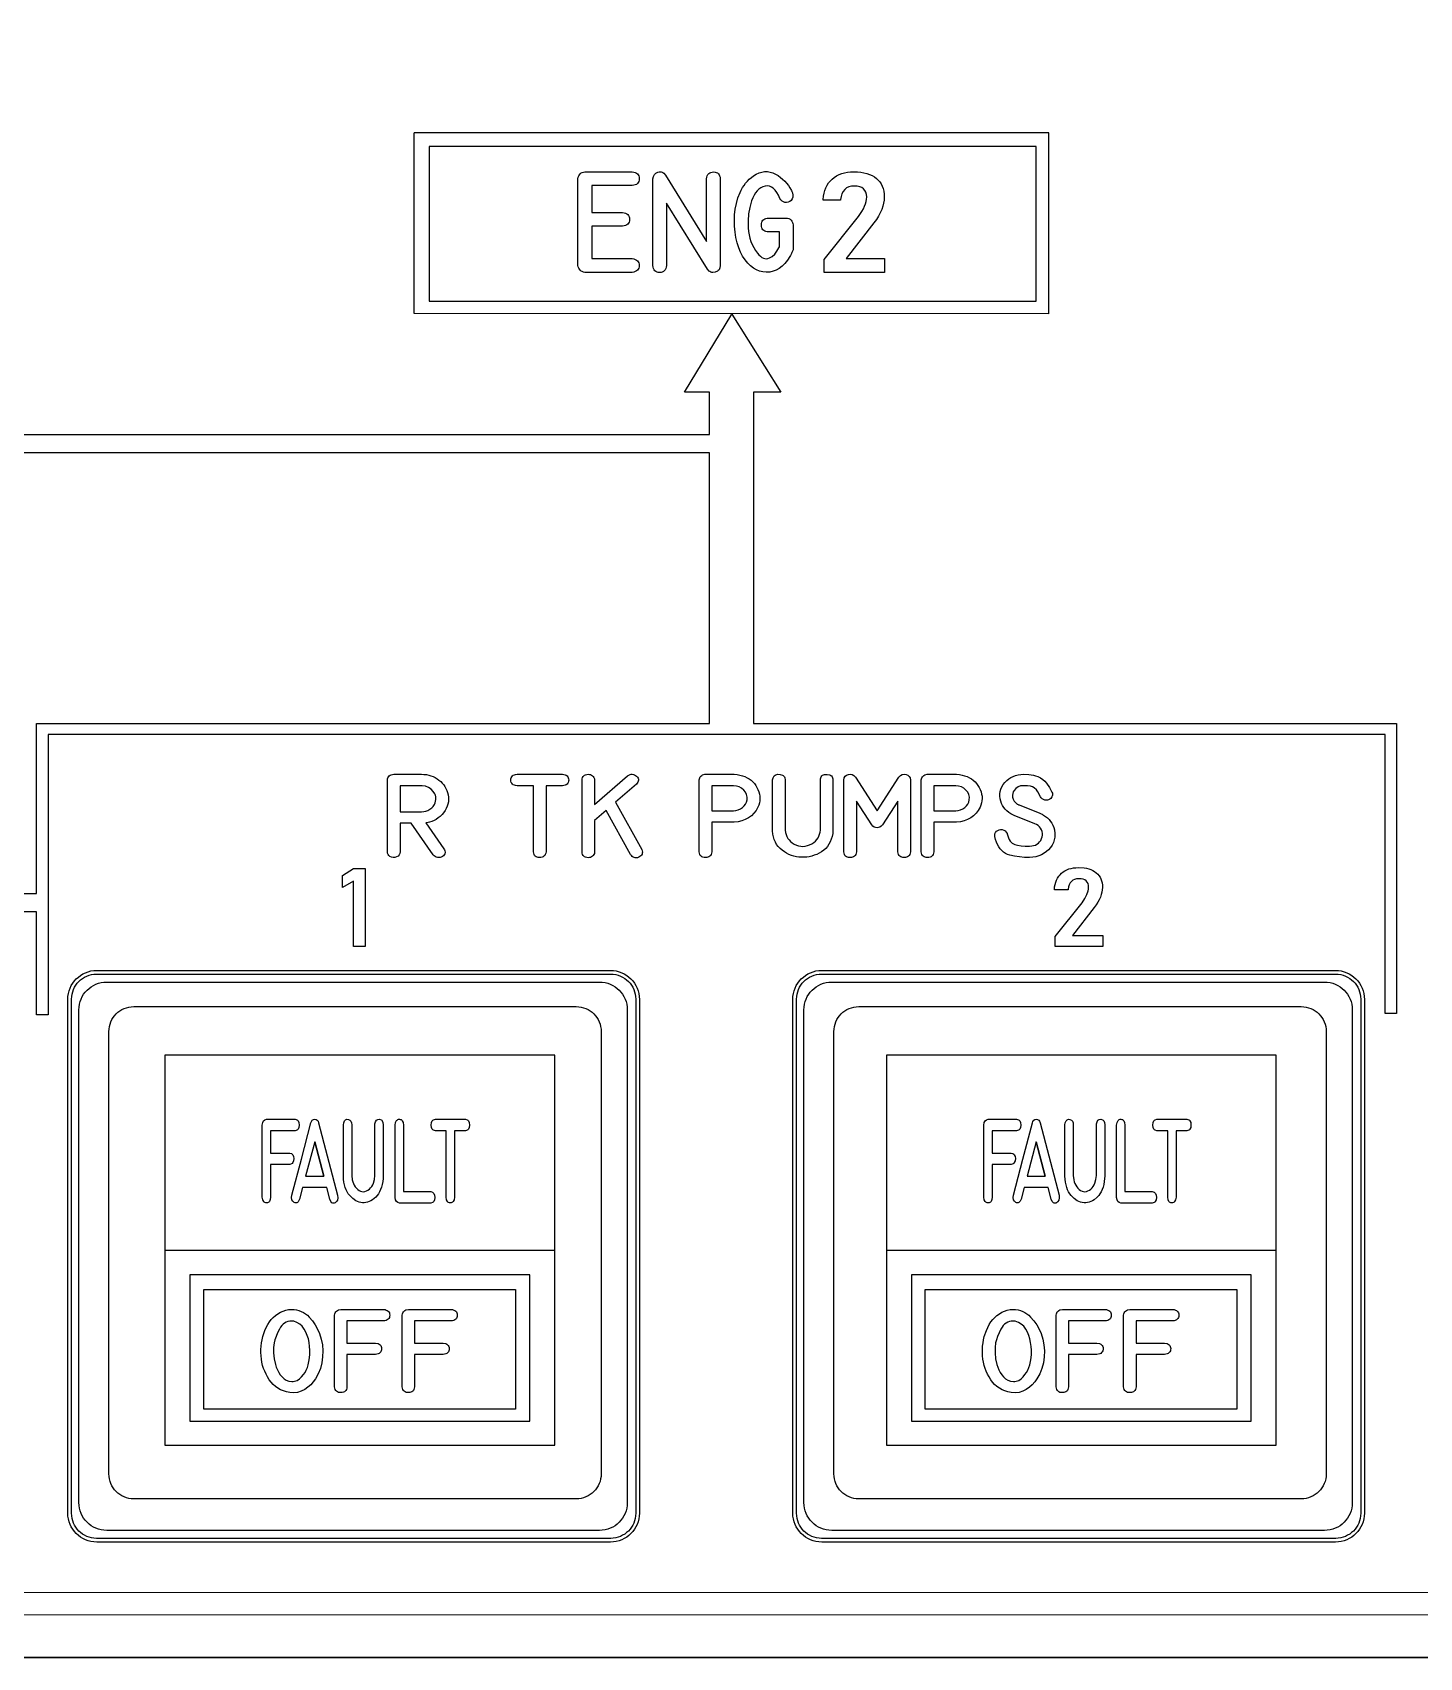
# Model space of a CAD drawing. Extents: x 361 to 684, y 82 to 686.
# Drawn here: x 589.7 to 646.6, y 438.9 to 505.6 of the extents above; entities that cross this region are included whole.
import ezdxf

# ---------------------------------------------------------------- set-up
doc = ezdxf.new("R2010")
doc.units = 0
for name, color, linetype in [('_BACKPANEL', 5, 'CONTINUOUS'), ('_ENGRAVING', 105, 'CONTINUOUS'), ('_LABELS', 30, 'CONTINUOUS'), ('_TOPLAYER', 1, 'CONTINUOUS')]:
    doc.layers.add(name, color=color, linetype=linetype)

msp = doc.modelspace()

# ---------------------------------------------------------------- linework, layer by layer
at = {"layer": '_BACKPANEL'}
for points in [[(683.84, 572.225), (683.84, 567.463), (683.84, 557.938), (683.84, 548.413), (683.84, 448.4), (683.84, 438.875), (361.5, 438.875), (361.5, 448.4), (361.5, 548.413), (361.5, 557.938), (361.5, 567.463), (361.5, 572.225)], [(592.293, 466.914), (613.388, 466.914), (613.494, 466.909), (613.596, 466.893), (613.694, 466.868), (613.789, 466.833), (613.879, 466.79), (613.963, 466.739), (614.042, 466.68), (614.115, 466.614), (614.181, 466.541), (614.241, 466.462), (614.292, 466.377), (614.335, 466.287), (614.369, 466.193), (614.395, 466.094), (614.41, 465.992), (614.415, 465.886), (614.415, 444.791), (614.41, 444.686), (614.395, 444.584), (614.369, 444.485), (614.335, 444.391), (614.292, 444.301), (614.241, 444.216), (614.181, 444.137), (614.115, 444.064), (614.042, 443.998), (613.963, 443.939), (613.879, 443.888), (613.789, 443.844), (613.694, 443.81), (613.596, 443.785), (613.494, 443.769), (613.388, 443.764), (592.293, 443.764), (592.187, 443.769), (592.085, 443.785), (591.987, 443.81), (591.892, 443.844), (591.802, 443.888), (591.718, 443.939), (591.639, 443.998), (591.566, 444.064), (591.499, 444.137), (591.44, 444.216), (591.389, 444.301), (591.346, 444.391), (591.312, 444.485), (591.286, 444.584), (591.271, 444.686), (591.265, 444.791), (591.265, 465.886), (591.271, 465.992), (591.286, 466.094), (591.312, 466.193), (591.346, 466.287), (591.389, 466.377), (591.44, 466.462), (591.499, 466.541), (591.566, 466.614), (591.639, 466.68), (591.718, 466.739), (591.802, 466.79), (591.892, 466.833), (591.987, 466.868), (592.085, 466.893), (592.187, 466.909)], [(622.043, 466.914), (643.138, 466.914), (643.244, 466.909), (643.346, 466.893), (643.444, 466.868), (643.539, 466.833), (643.629, 466.79), (643.713, 466.739), (643.792, 466.68), (643.865, 466.614), (643.931, 466.541), (643.991, 466.462), (644.042, 466.377), (644.085, 466.287), (644.119, 466.193), (644.145, 466.094), (644.16, 465.992), (644.165, 465.886), (644.165, 444.791), (644.16, 444.686), (644.145, 444.584), (644.119, 444.485), (644.085, 444.391), (644.042, 444.301), (643.991, 444.216), (643.931, 444.137), (643.865, 444.064), (643.792, 443.998), (643.713, 443.939), (643.629, 443.888), (643.539, 443.844), (643.444, 443.81), (643.346, 443.785), (643.244, 443.769), (643.138, 443.764), (622.043, 443.764), (621.937, 443.769), (621.835, 443.785), (621.737, 443.81), (621.642, 443.844), (621.552, 443.888), (621.468, 443.939), (621.389, 443.998), (621.316, 444.064), (621.249, 444.137), (621.19, 444.216), (621.139, 444.301), (621.096, 444.391), (621.062, 444.485), (621.036, 444.584), (621.021, 444.686), (621.015, 444.791), (621.015, 465.886), (621.021, 465.992), (621.036, 466.094), (621.062, 466.193), (621.096, 466.287), (621.139, 466.377), (621.19, 466.462), (621.249, 466.541), (621.316, 466.614), (621.389, 466.68), (621.468, 466.739), (621.552, 466.79), (621.642, 466.833), (621.737, 466.868), (621.835, 466.893), (621.937, 466.909)]]:
    msp.add_lwpolyline(points, close=True, dxfattribs=at)
at = {"layer": '_ENGRAVING'}
for points in [[(631.369, 494.013), (631.369, 501.436), (605.321, 501.433)], [(631.369, 494.013), (605.321, 494.02), (605.321, 501.433)], [(533.594, 489.055), (617.442, 489.055), (617.442, 490.798), (616.417, 490.798), (618.363, 493.997), (620.367, 490.798), (619.249, 490.798), (619.249, 477.196), (626.618, 477.196), (645.635, 477.196), (645.635, 475.692), (645.635, 465.301), (645.163, 465.301), (645.163, 475.704), (645.163, 476.747), (626.594, 476.747), (606.277, 476.747), (590.315, 476.747), (590.304, 476.747), (590.304, 475.734), (590.304, 465.24), (589.832, 465.24), (589.832, 469.473), (580.098, 469.473)], [(580.058, 470.223), (589.832, 470.223), (589.832, 475.714), (589.832, 477.195), (589.832, 477.196), (615.967, 477.196), (617.442, 477.196), (617.442, 488.305), (533.594, 488.305)], [(367.113, 440.631), (677.57, 440.646), (677.661, 440.655), (677.745, 440.682), (677.821, 440.723), (677.887, 440.779), (677.942, 440.845), (677.983, 440.922), (678.009, 441.006), (678.018, 441.097), (678.009, 441.188), (677.983, 441.272), (677.941, 441.348), (677.887, 441.415), (677.82, 441.469), (677.744, 441.511), (677.661, 441.537), (677.57, 441.546), (367.111, 441.532)]]:
    msp.add_lwpolyline(points, dxfattribs=at)
for points in [[(605.936, 494.52), (630.846, 494.52), (630.846, 500.871), (605.936, 500.871)], [(614.274, 499.271), (612.611, 499.271), (612.611, 498.17), (613.878, 498.17), (613.945, 498.156), (614.003, 498.136), (614.052, 498.11), (614.092, 498.077), (614.123, 498.038), (614.145, 497.993), (614.158, 497.941), (614.162, 497.883), (614.158, 497.825), (614.144, 497.773), (614.122, 497.728), (614.091, 497.689), (614.051, 497.657), (614.002, 497.631), (613.945, 497.611), (613.878, 497.598), (612.611, 497.598), (612.611, 496.275), (614.274, 496.275), (614.34, 496.261), (614.397, 496.241), (614.446, 496.215), (614.486, 496.183), (614.517, 496.144), (614.539, 496.099), (614.552, 496.048), (614.557, 495.991), (614.552, 495.934), (614.539, 495.883), (614.517, 495.838), (614.486, 495.8), (614.446, 495.767), (614.397, 495.742), (614.34, 495.722), (614.274, 495.709), (612.332, 495.709), (612.272, 495.72), (612.22, 495.739), (612.174, 495.764), (612.135, 495.797), (612.103, 495.836), (612.077, 495.882), (612.059, 495.935), (612.047, 495.995), (612.047, 499.551), (612.06, 499.614), (612.079, 499.669), (612.105, 499.716), (612.137, 499.755), (612.176, 499.786), (612.221, 499.81), (612.273, 499.825), (612.332, 499.833), (614.274, 499.833), (614.34, 499.824), (614.397, 499.807), (614.446, 499.783), (614.486, 499.751), (614.516, 499.712), (614.538, 499.666), (614.551, 499.612), (614.556, 499.55), (614.551, 499.489), (614.538, 499.435), (614.515, 499.389), (614.485, 499.35), (614.445, 499.319), (614.397, 499.296), (614.34, 499.28)], [(617.885, 495.987), (617.872, 495.891), (617.856, 495.85), (617.834, 495.814), (617.805, 495.783), (617.77, 495.756), (617.681, 495.718), (617.585, 495.704), (617.541, 495.708), (617.501, 495.719), (617.462, 495.738), (617.427, 495.764), (617.365, 495.838), (615.68, 498.55), (615.68, 495.987), (615.666, 495.921), (615.646, 495.864), (615.619, 495.815), (615.587, 495.775), (615.549, 495.745), (615.504, 495.723), (615.453, 495.709), (615.396, 495.705), (615.339, 495.709), (615.289, 495.723), (615.244, 495.745), (615.206, 495.775), (615.174, 495.815), (615.148, 495.864), (615.128, 495.921), (615.114, 495.987), (615.114, 499.543), (615.139, 499.639), (615.183, 499.717), (615.246, 499.777), (615.328, 499.819), (615.373, 499.832), (615.416, 499.836), (615.457, 499.833), (615.496, 499.821), (615.534, 499.801), (615.569, 499.774), (615.634, 499.694), (617.319, 496.978), (617.319, 499.543), (617.332, 499.611), (617.352, 499.669), (617.378, 499.718), (617.411, 499.758), (617.451, 499.79), (617.498, 499.811), (617.551, 499.824), (617.611, 499.828), (617.671, 499.823), (617.723, 499.809), (617.769, 499.787), (617.806, 499.755), (617.837, 499.715), (617.86, 499.667), (617.876, 499.609), (617.885, 499.543)], [(619.833, 497.37), (619.815, 497.372), (619.758, 497.383), (619.708, 497.401), (619.666, 497.426), (619.631, 497.457), (619.605, 497.496), (619.586, 497.541), (619.574, 497.593), (619.57, 497.652), (619.574, 497.711), (619.586, 497.763), (619.605, 497.809), (619.631, 497.847), (619.666, 497.879), (619.708, 497.903), (619.758, 497.921), (619.815, 497.932), (619.833, 497.936), (619.851, 497.936), (620.591, 497.936), (620.648, 497.931), (620.7, 497.915), (620.747, 497.889), (620.791, 497.853), (620.827, 497.809), (620.853, 497.761), (620.869, 497.709), (620.874, 497.652), (620.874, 496.631), (620.85, 496.579), (620.836, 496.547), (620.822, 496.517), (620.806, 496.486), (620.79, 496.456), (620.776, 496.426), (620.76, 496.396), (620.742, 496.365), (620.642, 496.21), (620.535, 496.076), (620.423, 495.963), (620.306, 495.871), (620.182, 495.8), (620.052, 495.751), (619.916, 495.723), (619.775, 495.716), (619.633, 495.73), (619.498, 495.763), (619.367, 495.815), (619.243, 495.887), (619.125, 495.979), (619.012, 496.09), (618.905, 496.221), (618.804, 496.372), (618.717, 496.533), (618.641, 496.714), (618.578, 496.914), (618.527, 497.134), (618.49, 497.364), (618.468, 497.597), (618.463, 497.832), (618.473, 498.07), (618.5, 498.306), (618.546, 498.537), (618.611, 498.761), (618.695, 498.98), (618.744, 499.086), (618.799, 499.185), (618.86, 499.279), (618.926, 499.368), (618.998, 499.451), (619.076, 499.528), (619.16, 499.6), (619.249, 499.666), (619.364, 499.736), (619.478, 499.788), (619.592, 499.824), (619.705, 499.842), (619.817, 499.842), (619.928, 499.825), (620.038, 499.791), (620.148, 499.74), (620.254, 499.676), (620.353, 499.607), (620.445, 499.532), (620.53, 499.45), (620.609, 499.363), (620.68, 499.269), (620.744, 499.17), (620.802, 499.064), (620.818, 499.032), (620.83, 499.004), (620.846, 498.973), (620.869, 498.882), (620.867, 498.8), (620.842, 498.726), (620.794, 498.661), (620.735, 498.613), (620.673, 498.582), (620.608, 498.57), (620.541, 498.576), (620.477, 498.597), (620.42, 498.631), (620.372, 498.678), (620.331, 498.738), (620.27, 498.873), (620.205, 498.989), (620.136, 499.083), (620.062, 499.157), (619.984, 499.21), (619.902, 499.243), (619.816, 499.256), (619.726, 499.247), (619.636, 499.221), (619.552, 499.181), (619.474, 499.127), (619.402, 499.058), (619.336, 498.975), (619.275, 498.877), (619.22, 498.765), (619.171, 498.639), (619.094, 498.376), (619.045, 498.104), (619.023, 497.822), (619.029, 497.53), (619.043, 497.385), (619.067, 497.243), (619.101, 497.107), (619.144, 496.975), (619.197, 496.849), (619.26, 496.726), (619.332, 496.609), (619.414, 496.496), (619.474, 496.426), (619.534, 496.368), (619.594, 496.324), (619.654, 496.293), (619.715, 496.275), (619.776, 496.27), (619.838, 496.278), (619.899, 496.299), (620.016, 496.366), (620.12, 496.458), (620.211, 496.573), (620.288, 496.712), (620.311, 496.756), (620.311, 497.37)], [(623.37, 499.832), (623.516, 499.828), (623.654, 499.815), (623.782, 499.795), (623.902, 499.765), (624.013, 499.728), (624.115, 499.682), (624.208, 499.628), (624.293, 499.565), (624.368, 499.495), (624.434, 499.418), (624.49, 499.334), (624.535, 499.242), (624.57, 499.143), (624.595, 499.036), (624.611, 498.922), (624.616, 498.801), (624.616, 498.793), (624.609, 498.674), (624.589, 498.55), (624.555, 498.422), (624.508, 498.29), (624.448, 498.154), (624.375, 498.018), (624.29, 497.882), (624.192, 497.744), (623.057, 496.28), (624.629, 496.28), (624.629, 495.704), (622.15, 495.704), (622.15, 496.233), (623.552, 497.997), (623.699, 498.212), (623.758, 498.317), (623.807, 498.419), (623.845, 498.519), (623.873, 498.614), (623.889, 498.705), (623.895, 498.79), (623.895, 498.801), (623.887, 498.904), (623.862, 498.994), (623.822, 499.071), (623.764, 499.135), (623.692, 499.186), (623.605, 499.222), (623.503, 499.243), (623.386, 499.25), (623.268, 499.241), (623.164, 499.215), (623.071, 499.17), (622.991, 499.107), (622.926, 499.029), (622.877, 498.934), (622.843, 498.824), (622.825, 498.697), (622.825, 498.677), (622.104, 498.677), (622.104, 498.697), (622.12, 498.83), (622.145, 498.955), (622.178, 499.072), (622.221, 499.181), (622.272, 499.282), (622.332, 499.375), (622.402, 499.46), (622.479, 499.537), (622.565, 499.606), (622.659, 499.666), (622.759, 499.717), (622.867, 499.758), (622.982, 499.791), (623.104, 499.814), (623.233, 499.827)], [(606.548, 472.057), (606.573, 472.011), (606.588, 471.967), (606.594, 471.924), (606.591, 471.884), (606.578, 471.845), (606.555, 471.808), (606.524, 471.773), (606.482, 471.74), (606.437, 471.716), (606.388, 471.702), (606.335, 471.697), (606.279, 471.702), (606.226, 471.715), (606.18, 471.737), (606.142, 471.767), (606.111, 471.805), (605.206, 473.106), (604.747, 473.106), (604.747, 471.93), (604.738, 471.863), (604.711, 471.805), (604.666, 471.758), (604.602, 471.721), (604.531, 471.698), (604.462, 471.695), (604.395, 471.71), (604.33, 471.745), (604.286, 471.782), (604.255, 471.826), (604.236, 471.875), (604.23, 471.93), (604.23, 474.881), (604.234, 474.928), (604.248, 474.971), (604.271, 475.01), (604.304, 475.046), (604.343, 475.076), (604.387, 475.098), (604.435, 475.11), (604.487, 475.115), (605.627, 475.115), (605.728, 475.111), (605.826, 475.1), (605.92, 475.081), (606.011, 475.055), (606.099, 475.022), (606.183, 474.981), (606.264, 474.933), (606.341, 474.877), (606.413, 474.815), (606.478, 474.75), (606.536, 474.68), (606.587, 474.607), (606.63, 474.529), (606.666, 474.448), (606.695, 474.363), (606.717, 474.273), (606.731, 474.176), (606.735, 474.08), (606.728, 473.986), (606.71, 473.893), (606.682, 473.802), (606.644, 473.713), (606.594, 473.625), (606.535, 473.539), (606.467, 473.458), (606.394, 473.385), (606.316, 473.321), (606.232, 473.265), (606.144, 473.217), (606.049, 473.178), (605.95, 473.147), (605.845, 473.124), (605.81, 473.119)], [(610.221, 471.929), (610.221, 474.644), (609.548, 474.644), (609.487, 474.651), (609.435, 474.665), (609.391, 474.685), (609.355, 474.712), (609.327, 474.744), (609.307, 474.783), (609.295, 474.827), (609.291, 474.878), (609.296, 474.929), (609.308, 474.974), (609.328, 475.013), (609.356, 475.046), (609.392, 475.072), (609.436, 475.092), (609.488, 475.107), (609.548, 475.115), (611.411, 475.115), (611.471, 475.107), (611.522, 475.093), (611.566, 475.073), (611.601, 475.046), (611.629, 475.014), (611.649, 474.975), (611.661, 474.93), (611.665, 474.878), (611.662, 474.827), (611.65, 474.782), (611.63, 474.743), (611.602, 474.711), (611.567, 474.685), (611.523, 474.665), (611.471, 474.651), (611.411, 474.644), (610.739, 474.644), (610.739, 471.929), (610.726, 471.873), (610.706, 471.825), (610.681, 471.785), (610.65, 471.752), (610.614, 471.726), (610.571, 471.708), (610.523, 471.698), (610.468, 471.695), (610.414, 471.699), (610.367, 471.711), (610.326, 471.729), (610.292, 471.755), (610.265, 471.788), (610.244, 471.828), (610.229, 471.875)], [(614.079, 475.051), (614.131, 475.081), (614.181, 475.102), (614.229, 475.114), (614.276, 475.117), (614.322, 475.11), (614.366, 475.094), (614.409, 475.069), (614.45, 475.035), (614.485, 474.997), (614.51, 474.957), (614.524, 474.917), (614.528, 474.877), (614.522, 474.836), (614.505, 474.795), (614.478, 474.753), (614.441, 474.711), (613.591, 473.968), (614.668, 472.034), (614.683, 471.977), (614.689, 471.925), (614.686, 471.878), (614.675, 471.835), (614.654, 471.797), (614.625, 471.763), (614.587, 471.734), (614.54, 471.71), (614.49, 471.692), (614.442, 471.684), (614.396, 471.684), (614.353, 471.694), (614.313, 471.712), (614.275, 471.74), (614.239, 471.776), (614.206, 471.822), (613.2, 473.627), (612.731, 473.216), (612.731, 471.925), (612.718, 471.87), (612.699, 471.822), (612.674, 471.782), (612.644, 471.749), (612.607, 471.724), (612.564, 471.706), (612.516, 471.695), (612.461, 471.692), (612.407, 471.697), (612.36, 471.708), (612.319, 471.726), (612.285, 471.752), (612.257, 471.785), (612.236, 471.824), (612.221, 471.871), (612.214, 471.925), (612.214, 474.878), (612.221, 474.932), (612.236, 474.979), (612.257, 475.02), (612.285, 475.053), (612.319, 475.079), (612.36, 475.098), (612.407, 475.109), (612.461, 475.114), (612.516, 475.111), (612.564, 475.101), (612.607, 475.083), (612.644, 475.057), (612.674, 475.024), (612.699, 474.983), (612.718, 474.934), (612.731, 474.878), (612.731, 473.871)], [(618.427, 475.115), (618.462, 475.115), (618.577, 475.103), (618.688, 475.083), (618.794, 475.055), (618.895, 475.018), (618.987, 474.974), (619.071, 474.924), (619.149, 474.867), (619.22, 474.804), (619.283, 474.734), (619.34, 474.657), (619.39, 474.575), (619.433, 474.485), (619.468, 474.393), (619.492, 474.301), (619.507, 474.21), (619.511, 474.119), (619.506, 474.029), (619.49, 473.939), (619.465, 473.851), (619.429, 473.762), (619.356, 473.63), (619.268, 473.514), (619.164, 473.412), (619.044, 473.325), (618.912, 473.255), (618.771, 473.203), (618.621, 473.167), (618.462, 473.149), (618.427, 473.148), (617.535, 473.148), (617.535, 471.93), (617.523, 471.875), (617.506, 471.827), (617.482, 471.787), (617.453, 471.754), (617.417, 471.728), (617.376, 471.71), (617.328, 471.699), (617.274, 471.695), (617.22, 471.699), (617.172, 471.71), (617.131, 471.728), (617.095, 471.754), (617.066, 471.787), (617.043, 471.827), (617.026, 471.875), (617.015, 471.93), (617.015, 474.881), (617.04, 474.973), (617.062, 475.011), (617.089, 475.043), (617.123, 475.069), (617.162, 475.09), (617.257, 475.115), (617.274, 475.115)], [(622.507, 472.822), (622.507, 472.789), (622.499, 472.688), (622.475, 472.565), (622.442, 472.45), (622.398, 472.343), (622.346, 472.244), (622.283, 472.154), (622.211, 472.073), (622.13, 471.999), (622.039, 471.934), (621.942, 471.878), (621.843, 471.829), (621.743, 471.789), (621.642, 471.756), (621.539, 471.732), (621.434, 471.716), (621.328, 471.707), (621.22, 471.707), (621.112, 471.715), (621.007, 471.731), (620.904, 471.755), (620.803, 471.787), (620.705, 471.827), (620.609, 471.875), (620.515, 471.931), (620.424, 471.995), (620.339, 472.067), (620.264, 472.147), (620.199, 472.235), (620.145, 472.33), (620.101, 472.433), (620.068, 472.544), (620.045, 472.662), (620.032, 472.789), (620.032, 472.822), (620.032, 474.881), (620.037, 474.929), (620.052, 474.971), (620.103, 475.046), (620.134, 475.073), (620.169, 475.093), (620.25, 475.115), (620.345, 475.11), (620.434, 475.082), (620.469, 475.06), (620.498, 475.034), (620.521, 475.003), (620.537, 474.967), (620.549, 474.881), (620.549, 472.822), (620.561, 472.729), (620.583, 472.642), (620.615, 472.561), (620.656, 472.486), (620.708, 472.418), (620.769, 472.355), (620.84, 472.298), (620.921, 472.248), (621.008, 472.206), (621.096, 472.177), (621.184, 472.161), (621.274, 472.157), (621.366, 472.165), (621.458, 472.186), (621.551, 472.219), (621.646, 472.264), (621.725, 472.314), (621.794, 472.369), (621.851, 472.432), (621.896, 472.501), (621.932, 472.576), (621.96, 472.654), (621.979, 472.736), (621.991, 472.822), (621.991, 474.881), (621.994, 474.926), (622.008, 474.974), (622.028, 475.015), (622.053, 475.048), (622.085, 475.075), (622.123, 475.095), (622.166, 475.107), (622.272, 475.111), (622.375, 475.089), (622.415, 475.07), (622.448, 475.044), (622.474, 475.012), (622.492, 474.974), (622.503, 474.931), (622.507, 474.881)], [(625.692, 471.929), (625.661, 471.826), (625.637, 471.786), (625.607, 471.754), (625.572, 471.728), (625.531, 471.71), (625.485, 471.699), (625.433, 471.696), (625.38, 471.7), (625.334, 471.711), (625.293, 471.729), (625.258, 471.754), (625.229, 471.787), (625.205, 471.827), (625.175, 471.929), (625.175, 474.014), (624.545, 473.034), (624.493, 472.986), (624.438, 472.95), (624.38, 472.928), (624.32, 472.919), (624.26, 472.924), (624.203, 472.945), (624.149, 472.982), (624.099, 473.034), (623.472, 474.009), (623.474, 471.929), (623.464, 471.874), (623.447, 471.827), (623.423, 471.787), (623.393, 471.755), (623.357, 471.73), (623.314, 471.712), (623.265, 471.701), (623.209, 471.697), (623.153, 471.701), (623.105, 471.712), (623.063, 471.73), (623.027, 471.756), (622.999, 471.788), (622.977, 471.828), (622.963, 471.875), (622.955, 471.929), (622.955, 474.878), (622.972, 474.964), (623.008, 475.031), (623.065, 475.079), (623.14, 475.107), (623.223, 475.115), (623.3, 475.099), (623.372, 475.062), (623.438, 475.001), (624.321, 473.62), (625.213, 475.001), (625.279, 475.062), (625.35, 475.099), (625.426, 475.114), (625.508, 475.106), (625.582, 475.078), (625.638, 475.03), (625.675, 474.963), (625.692, 474.878)], [(627.545, 475.115), (627.58, 475.115), (627.695, 475.103), (627.806, 475.083), (627.912, 475.055), (628.013, 475.018), (628.105, 474.974), (628.189, 474.924), (628.267, 474.867), (628.338, 474.804), (628.401, 474.734), (628.458, 474.657), (628.508, 474.575), (628.551, 474.485), (628.586, 474.393), (628.61, 474.301), (628.625, 474.21), (628.629, 474.119), (628.624, 474.029), (628.608, 473.939), (628.583, 473.851), (628.547, 473.762), (628.474, 473.63), (628.386, 473.514), (628.282, 473.412), (628.162, 473.325), (628.03, 473.255), (627.889, 473.203), (627.739, 473.167), (627.58, 473.149), (627.545, 473.148), (626.653, 473.148), (626.653, 471.93), (626.641, 471.875), (626.624, 471.827), (626.6, 471.787), (626.571, 471.754), (626.535, 471.728), (626.494, 471.71), (626.446, 471.699), (626.392, 471.695), (626.338, 471.699), (626.29, 471.71), (626.249, 471.728), (626.213, 471.754), (626.184, 471.787), (626.161, 471.827), (626.144, 471.875), (626.133, 471.93), (626.133, 474.881), (626.158, 474.973), (626.18, 475.011), (626.207, 475.043), (626.241, 475.069), (626.28, 475.09), (626.375, 475.115), (626.392, 475.115)], [(630.997, 473.515), (631.026, 473.503), (631.059, 473.488), (631.089, 473.473), (631.117, 473.457), (631.147, 473.442), (631.234, 473.385), (631.312, 473.323), (631.381, 473.255), (631.442, 473.183), (631.493, 473.105), (631.537, 473.022), (631.571, 472.934), (631.597, 472.84), (631.617, 472.688), (631.612, 472.531), (631.59, 472.42), (631.553, 472.313), (631.502, 472.21), (631.437, 472.111), (631.359, 472.021), (631.272, 471.941), (631.176, 471.872), (631.07, 471.813), (630.951, 471.764), (630.829, 471.728), (630.706, 471.707), (630.58, 471.7), (630.369, 471.706), (630.164, 471.725), (629.963, 471.756), (629.767, 471.799), (629.673, 471.829), (629.587, 471.87), (629.507, 471.921), (629.435, 471.982), (629.369, 472.054), (629.31, 472.136), (629.259, 472.228), (629.214, 472.331), (629.181, 472.445), (629.155, 472.562), (629.149, 472.62), (629.158, 472.675), (629.182, 472.726), (629.22, 472.774), (629.27, 472.812), (629.324, 472.837), (629.385, 472.847), (629.451, 472.844), (629.518, 472.823), (629.574, 472.789), (629.619, 472.742), (629.653, 472.68), (629.658, 472.665), (629.711, 472.502), (629.743, 472.434), (629.779, 472.376), (629.82, 472.326), (629.864, 472.286), (629.913, 472.255), (629.966, 472.233), (630.086, 472.202), (630.228, 472.182), (630.391, 472.171), (630.576, 472.169), (630.663, 472.174), (630.742, 472.188), (630.814, 472.212), (630.88, 472.246), (630.938, 472.289), (630.989, 472.342), (631.033, 472.404), (631.07, 472.476), (631.093, 472.545), (631.104, 472.616), (631.103, 472.688), (631.089, 472.761), (631.063, 472.832), (631.028, 472.897), (630.984, 472.955), (630.929, 473.007), (630.867, 473.048), (630.789, 473.086), (629.939, 473.425), (629.912, 473.438), (629.812, 473.491), (629.723, 473.549), (629.643, 473.612), (629.574, 473.681), (629.514, 473.755), (629.464, 473.834), (629.424, 473.918), (629.394, 474.008), (629.37, 474.113), (629.358, 474.216), (629.36, 474.316), (629.375, 474.413), (629.403, 474.508), (629.444, 474.6), (629.498, 474.689), (629.566, 474.775), (629.642, 474.855), (629.724, 474.924), (629.813, 474.982), (629.906, 475.03), (630.006, 475.067), (630.111, 475.093), (630.223, 475.109), (630.339, 475.115), (630.541, 475.11), (630.732, 475.077), (630.825, 475.056), (630.918, 475.023), (631.027, 474.969), (631.122, 474.906), (631.204, 474.834), (631.272, 474.752), (631.389, 474.573), (631.494, 474.38), (631.511, 474.337), (631.516, 474.258), (631.508, 474.222), (631.493, 474.188), (631.447, 474.124), (631.408, 474.094), (631.359, 474.069), (631.308, 474.054), (631.255, 474.051), (631.199, 474.058), (631.145, 474.075), (631.098, 474.103), (631.058, 474.142), (631.024, 474.191), (630.922, 474.389), (630.857, 474.482), (630.771, 474.557), (630.693, 474.596), (630.609, 474.624), (630.49, 474.642), (630.321, 474.647), (630.205, 474.634), (630.104, 474.597), (630.017, 474.537), (629.945, 474.453), (629.908, 474.391), (629.884, 474.324), (629.874, 474.255), (629.879, 474.181), (629.9, 474.094), (629.939, 474.017), (629.996, 473.95), (630.07, 473.894), (630.086, 473.883), (630.106, 473.872), (630.126, 473.864), (630.148, 473.856)], [(605.627, 473.575), (605.719, 473.582), (605.807, 473.601), (605.892, 473.633), (605.973, 473.679), (606.046, 473.734), (606.106, 473.798), (606.153, 473.87), (606.187, 473.949), (606.214, 474.075), (606.216, 474.135), (606.21, 474.194), (606.196, 474.251), (606.175, 474.307), (606.108, 474.414), (606.017, 474.507), (605.911, 474.576), (605.79, 474.621), (605.652, 474.644), (604.747, 474.644), (604.747, 473.575)], [(618.427, 474.644), (617.535, 474.644), (617.535, 473.62), (618.427, 473.62), (618.529, 473.628), (618.624, 473.652), (618.714, 473.692), (618.797, 473.747), (618.869, 473.815), (618.924, 473.89), (618.963, 473.973), (618.985, 474.064), (618.989, 474.176), (618.968, 474.281), (618.921, 474.379), (618.849, 474.469), (618.759, 474.546), (618.659, 474.6), (618.548, 474.633)], [(627.545, 474.644), (626.653, 474.644), (626.653, 473.62), (627.545, 473.62), (627.647, 473.628), (627.742, 473.652), (627.832, 473.692), (627.915, 473.747), (627.987, 473.815), (628.042, 473.89), (628.081, 473.973), (628.103, 474.064), (628.107, 474.176), (628.086, 474.281), (628.039, 474.379), (627.967, 474.469), (627.877, 474.546), (627.777, 474.6), (627.666, 474.633)], [(603.308, 468.043), (602.833, 468.043), (602.833, 470.729), (602.378, 470.472), (602.378, 470.965), (602.833, 471.247), (603.308, 471.247)], [(632.588, 471.286), (632.811, 471.273), (632.912, 471.256), (633.006, 471.234), (633.094, 471.204), (633.174, 471.168), (633.247, 471.125), (633.313, 471.076), (633.373, 471.021), (633.424, 470.961), (633.468, 470.894), (633.504, 470.822), (633.531, 470.744), (633.551, 470.661), (633.563, 470.571), (633.567, 470.476), (633.567, 470.469), (633.562, 470.376), (633.546, 470.279), (633.519, 470.178), (633.482, 470.074), (633.435, 469.968), (633.378, 469.861), (633.311, 469.754), (633.234, 469.646), (632.342, 468.495), (633.577, 468.495), (633.577, 468.043), (631.63, 468.043), (631.63, 468.458), (632.732, 469.845), (632.847, 470.013), (632.932, 470.176), (632.983, 470.329), (632.996, 470.4), (633.001, 470.467), (633.001, 470.476), (632.994, 470.557), (632.975, 470.628), (632.943, 470.688), (632.898, 470.738), (632.841, 470.778), (632.773, 470.806), (632.693, 470.823), (632.601, 470.829), (632.509, 470.822), (632.426, 470.801), (632.354, 470.766), (632.291, 470.716), (632.24, 470.655), (632.201, 470.581), (632.174, 470.494), (632.16, 470.394), (632.16, 470.379), (631.594, 470.379), (631.594, 470.394), (631.606, 470.498), (631.626, 470.597), (631.652, 470.689), (631.686, 470.774), (631.726, 470.854), (631.773, 470.927), (631.827, 470.994), (631.889, 471.054), (631.956, 471.108), (632.029, 471.156), (632.108, 471.195), (632.193, 471.228), (632.283, 471.253), (632.379, 471.271), (632.481, 471.282)], [(592.303, 467.067), (613.378, 467.067), (613.5, 467.061), (613.619, 467.043), (613.733, 467.014), (613.843, 466.974), (613.947, 466.924), (614.045, 466.864), (614.136, 466.796), (614.221, 466.719), (614.298, 466.635), (614.366, 466.543), (614.426, 466.445), (614.476, 466.341), (614.515, 466.231), (614.545, 466.117), (614.563, 465.999), (614.569, 465.877), (614.569, 444.801), (614.563, 444.679), (614.545, 444.561), (614.515, 444.446), (614.476, 444.337), (614.426, 444.233), (614.366, 444.135), (614.298, 444.043), (614.221, 443.959), (614.136, 443.882), (614.045, 443.813), (613.947, 443.754), (613.843, 443.704), (613.733, 443.664), (613.619, 443.635), (613.5, 443.617), (613.378, 443.611), (592.303, 443.611), (592.181, 443.617), (592.062, 443.635), (591.948, 443.664), (591.838, 443.704), (591.734, 443.754), (591.636, 443.813), (591.545, 443.882), (591.46, 443.959), (591.383, 444.043), (591.315, 444.135), (591.255, 444.233), (591.205, 444.337), (591.166, 444.446), (591.136, 444.561), (591.118, 444.679), (591.112, 444.801), (591.112, 465.877), (591.118, 465.999), (591.136, 466.117), (591.166, 466.231), (591.205, 466.341), (591.255, 466.445), (591.315, 466.543), (591.383, 466.635), (591.46, 466.719), (591.545, 466.796), (591.636, 466.864), (591.734, 466.924), (591.838, 466.974), (591.948, 467.014), (592.062, 467.043), (592.181, 467.061)], [(622.053, 467.067), (643.128, 467.067), (643.25, 467.061), (643.369, 467.043), (643.483, 467.014), (643.593, 466.974), (643.697, 466.924), (643.795, 466.864), (643.886, 466.796), (643.971, 466.719), (644.048, 466.635), (644.116, 466.543), (644.176, 466.445), (644.226, 466.341), (644.265, 466.231), (644.295, 466.117), (644.313, 465.999), (644.319, 465.877), (644.319, 444.801), (644.313, 444.679), (644.295, 444.561), (644.265, 444.446), (644.226, 444.337), (644.176, 444.233), (644.116, 444.135), (644.048, 444.043), (643.971, 443.959), (643.886, 443.882), (643.795, 443.813), (643.697, 443.754), (643.593, 443.704), (643.483, 443.664), (643.369, 443.635), (643.25, 443.617), (643.128, 443.611), (622.053, 443.611), (621.931, 443.617), (621.812, 443.635), (621.698, 443.664), (621.588, 443.704), (621.484, 443.754), (621.386, 443.813), (621.295, 443.882), (621.21, 443.959), (621.133, 444.043), (621.065, 444.135), (621.005, 444.233), (620.955, 444.337), (620.916, 444.446), (620.886, 444.561), (620.868, 444.679), (620.862, 444.801), (620.862, 465.877), (620.868, 465.999), (620.886, 466.117), (620.916, 466.231), (620.955, 466.341), (621.005, 466.445), (621.065, 466.543), (621.133, 466.635), (621.21, 466.719), (621.295, 466.796), (621.386, 466.864), (621.484, 466.924), (621.588, 466.974), (621.698, 467.014), (621.812, 467.043), (621.931, 467.061)], [(592.711, 466.589), (612.927, 466.589), (613.044, 466.583), (613.157, 466.566), (613.267, 466.538), (613.372, 466.499), (613.472, 466.451), (613.566, 466.394), (613.654, 466.329), (613.735, 466.255), (613.809, 466.174), (613.874, 466.086), (613.931, 465.992), (613.979, 465.892), (614.018, 465.787), (614.046, 465.678), (614.063, 465.564), (614.069, 465.447), (614.069, 445.231), (614.063, 445.114), (614.046, 445), (614.018, 444.891), (613.979, 444.786), (613.931, 444.686), (613.874, 444.591), (613.809, 444.504), (613.735, 444.423), (613.654, 444.349), (613.566, 444.283), (613.472, 444.226), (613.372, 444.178), (613.267, 444.14), (613.157, 444.112), (613.044, 444.095), (612.927, 444.089), (592.711, 444.089), (592.594, 444.095), (592.48, 444.112), (592.37, 444.14), (592.265, 444.178), (592.166, 444.226), (592.071, 444.283), (591.984, 444.349), (591.903, 444.423), (591.829, 444.504), (591.763, 444.591), (591.706, 444.686), (591.658, 444.786), (591.62, 444.891), (591.592, 445), (591.575, 445.114), (591.569, 445.231), (591.569, 465.447), (591.575, 465.564), (591.592, 465.678), (591.62, 465.787), (591.658, 465.892), (591.706, 465.992), (591.763, 466.086), (591.829, 466.174), (591.903, 466.255), (591.984, 466.329), (592.071, 466.394), (592.166, 466.451), (592.265, 466.499), (592.37, 466.538), (592.48, 466.566), (592.594, 466.583)], [(622.461, 466.589), (642.677, 466.589), (642.794, 466.583), (642.907, 466.566), (643.017, 466.538), (643.122, 466.499), (643.222, 466.451), (643.316, 466.394), (643.404, 466.329), (643.485, 466.255), (643.559, 466.174), (643.624, 466.086), (643.681, 465.992), (643.729, 465.892), (643.768, 465.787), (643.796, 465.678), (643.813, 465.564), (643.819, 465.447), (643.819, 445.231), (643.813, 445.114), (643.796, 445), (643.768, 444.891), (643.729, 444.786), (643.681, 444.686), (643.624, 444.591), (643.559, 444.504), (643.485, 444.423), (643.404, 444.349), (643.316, 444.283), (643.222, 444.226), (643.122, 444.178), (643.017, 444.14), (642.907, 444.112), (642.794, 444.095), (642.677, 444.089), (622.461, 444.089), (622.344, 444.095), (622.23, 444.112), (622.12, 444.14), (622.015, 444.178), (621.916, 444.226), (621.821, 444.283), (621.734, 444.349), (621.653, 444.423), (621.579, 444.504), (621.513, 444.591), (621.456, 444.686), (621.408, 444.786), (621.37, 444.891), (621.342, 445), (621.325, 445.114), (621.319, 445.231), (621.319, 465.447), (621.325, 465.564), (621.342, 465.678), (621.37, 465.787), (621.408, 465.892), (621.456, 465.992), (621.513, 466.086), (621.579, 466.174), (621.653, 466.255), (621.734, 466.329), (621.821, 466.394), (621.916, 466.451), (622.015, 466.499), (622.12, 466.538), (622.23, 466.566), (622.344, 466.583)]]:
    msp.add_lwpolyline(points, close=True, dxfattribs=at)
at = {"layer": '_LABELS'}
for points in [[(611.094, 447.588), (611.094, 463.59), (595.094, 463.59), (595.094, 447.588)], [(640.7, 447.588), (640.7, 463.59), (624.7, 463.59), (624.7, 447.588)], [(599.094, 457.763), (599.094, 460.723), (599.113, 460.821), (599.148, 460.893), (599.199, 460.94), (599.266, 460.961), (600.44, 460.961), (600.479, 460.953), (600.514, 460.939), (600.542, 460.919), (600.566, 460.892), (600.598, 460.82), (600.608, 460.723), (600.598, 460.627), (600.566, 460.555), (600.542, 460.529), (600.512, 460.51), (600.477, 460.496), (600.437, 460.489), (599.435, 460.489), (599.435, 459.571), (600.217, 459.571), (600.29, 459.551), (600.319, 459.532), (600.343, 459.506), (600.375, 459.438), (600.386, 459.345), (600.377, 459.251), (600.345, 459.179), (600.321, 459.151), (600.292, 459.128), (600.217, 459.1), (599.435, 459.1), (599.435, 457.763), (599.42, 457.661), (599.388, 457.588), (599.365, 457.562), (599.338, 457.544), (599.306, 457.532), (599.27, 457.528), (599.234, 457.531), (599.202, 457.541), (599.174, 457.559), (599.15, 457.585), (599.114, 457.659)], [(600.307, 457.848), (600.696, 459.327), (601.086, 460.807), (601.111, 460.873), (601.146, 460.921), (601.19, 460.951), (601.245, 460.961), (601.299, 460.952), (601.344, 460.923), (601.379, 460.875), (601.405, 460.807), (602.182, 457.84), (602.189, 457.732), (602.174, 457.645), (602.137, 457.579), (602.11, 457.554), (602.078, 457.534), (602.043, 457.522), (602.011, 457.517), (601.981, 457.522), (601.953, 457.535), (601.903, 457.588), (601.861, 457.675), (601.736, 458.155), (600.748, 458.155), (600.626, 457.687), (600.583, 457.599), (600.559, 457.568), (600.532, 457.547), (600.504, 457.534), (600.473, 457.53), (600.44, 457.535), (600.406, 457.549), (600.346, 457.595), (600.31, 457.66), (600.297, 457.744)], [(604.055, 458.657), (604.055, 458.623), (604.05, 458.523), (604.034, 458.399), (604.012, 458.283), (603.983, 458.175), (603.949, 458.077), (603.907, 457.986), (603.86, 457.904), (603.806, 457.83), (603.746, 457.765), (603.617, 457.659), (603.551, 457.619), (603.484, 457.586), (603.416, 457.561), (603.347, 457.545), (603.276, 457.537), (603.205, 457.537), (603.134, 457.545), (603.064, 457.561), (602.996, 457.585), (602.93, 457.617), (602.802, 457.706), (602.679, 457.826), (602.623, 457.899), (602.574, 457.979), (602.531, 458.067), (602.496, 458.162), (602.467, 458.266), (602.445, 458.377), (602.429, 458.496), (602.421, 458.623), (602.421, 458.657), (602.421, 460.726), (602.434, 460.817), (602.468, 460.891), (602.511, 460.94), (602.565, 460.961), (602.627, 460.956), (602.686, 460.928), (602.729, 460.88), (602.754, 460.813), (602.763, 460.726), (602.763, 458.657), (602.785, 458.476), (602.806, 458.395), (602.833, 458.32), (602.867, 458.251), (602.907, 458.188), (602.954, 458.131), (603.008, 458.08), (603.065, 458.038), (603.123, 458.009), (603.182, 457.992), (603.241, 457.988), (603.301, 457.997), (603.362, 458.017), (603.424, 458.051), (603.486, 458.097), (603.539, 458.146), (603.584, 458.202), (603.622, 458.265), (603.652, 458.335), (603.694, 458.488), (603.714, 458.657), (603.714, 460.726), (603.717, 460.771), (603.739, 460.86), (603.776, 460.921), (603.801, 460.941), (603.83, 460.953), (603.9, 460.958), (603.968, 460.936), (603.994, 460.916), (604.016, 460.89), (604.045, 460.82), (604.055, 460.726)], [(604.716, 457.523), (604.649, 457.542), (604.598, 457.588), (604.563, 457.659), (604.544, 457.756), (604.544, 460.723), (604.564, 460.828), (604.601, 460.903), (604.625, 460.929), (604.653, 460.947), (604.685, 460.957), (604.721, 460.96), (604.756, 460.955), (604.788, 460.944), (604.815, 460.925), (604.838, 460.899), (604.87, 460.825), (604.886, 460.723), (604.886, 457.991), (606.005, 457.992), (606.08, 457.967), (606.109, 457.946), (606.133, 457.919), (606.165, 457.847), (606.175, 457.752), (606.164, 457.657), (606.131, 457.587), (606.107, 457.562), (606.078, 457.543), (606.003, 457.523)], [(606.641, 457.759), (606.641, 460.488), (606.196, 460.488), (606.121, 460.509), (606.092, 460.53), (606.068, 460.556), (606.037, 460.627), (606.026, 460.723), (606.037, 460.82), (606.069, 460.891), (606.093, 460.918), (606.122, 460.939), (606.196, 460.961), (607.426, 460.961), (607.499, 460.939), (607.528, 460.919), (607.552, 460.892), (607.583, 460.82), (607.594, 460.723), (607.584, 460.627), (607.552, 460.555), (607.529, 460.529), (607.5, 460.509), (607.466, 460.495), (607.426, 460.488), (606.982, 460.488), (606.982, 457.759), (606.961, 457.655), (606.924, 457.581), (606.9, 457.556), (606.871, 457.538), (606.839, 457.527), (606.804, 457.524), (606.768, 457.529), (606.737, 457.54), (606.71, 457.559), (606.687, 457.585), (606.655, 457.658)], [(628.7, 457.763), (628.7, 460.723), (628.719, 460.821), (628.754, 460.893), (628.805, 460.94), (628.872, 460.961), (630.046, 460.961), (630.085, 460.953), (630.12, 460.939), (630.149, 460.919), (630.172, 460.892), (630.204, 460.82), (630.214, 460.723), (630.204, 460.627), (630.172, 460.555), (630.148, 460.529), (630.118, 460.51), (630.084, 460.496), (630.044, 460.489), (629.041, 460.489), (629.041, 459.571), (629.823, 459.571), (629.896, 459.551), (629.925, 459.532), (629.949, 459.506), (629.981, 459.438), (629.993, 459.345), (629.983, 459.251), (629.951, 459.179), (629.927, 459.151), (629.898, 459.128), (629.823, 459.1), (629.041, 459.1), (629.041, 457.763), (629.026, 457.661), (628.994, 457.588), (628.971, 457.562), (628.944, 457.544), (628.912, 457.532), (628.877, 457.528), (628.841, 457.531), (628.809, 457.541), (628.781, 457.559), (628.756, 457.585), (628.72, 457.659)], [(629.914, 457.848), (630.302, 459.327), (630.692, 460.807), (630.717, 460.873), (630.752, 460.921), (630.796, 460.951), (630.851, 460.961), (630.905, 460.952), (630.95, 460.923), (630.985, 460.875), (631.011, 460.807), (631.788, 457.84), (631.795, 457.732), (631.78, 457.645), (631.743, 457.579), (631.716, 457.554), (631.684, 457.534), (631.65, 457.522), (631.617, 457.517), (631.587, 457.522), (631.559, 457.535), (631.509, 457.588), (631.467, 457.675), (631.342, 458.155), (630.354, 458.155), (630.232, 457.687), (630.19, 457.599), (630.165, 457.568), (630.139, 457.547), (630.11, 457.534), (630.079, 457.53), (630.047, 457.535), (630.012, 457.549), (629.952, 457.595), (629.916, 457.66), (629.903, 457.744)], [(633.661, 458.657), (633.661, 458.623), (633.656, 458.523), (633.64, 458.399), (633.618, 458.283), (633.59, 458.175), (633.555, 458.077), (633.513, 457.986), (633.466, 457.904), (633.412, 457.83), (633.352, 457.765), (633.223, 457.659), (633.157, 457.619), (633.09, 457.586), (633.022, 457.561), (632.953, 457.545), (632.883, 457.537), (632.811, 457.537), (632.74, 457.545), (632.671, 457.561), (632.603, 457.585), (632.536, 457.617), (632.408, 457.706), (632.286, 457.826), (632.229, 457.899), (632.18, 457.979), (632.138, 458.067), (632.102, 458.162), (632.073, 458.266), (632.051, 458.377), (632.035, 458.496), (632.027, 458.623), (632.027, 458.657), (632.027, 460.726), (632.04, 460.817), (632.074, 460.891), (632.118, 460.94), (632.171, 460.961), (632.234, 460.956), (632.293, 460.928), (632.335, 460.88), (632.36, 460.813), (632.369, 460.726), (632.369, 458.657), (632.391, 458.476), (632.412, 458.395), (632.439, 458.32), (632.473, 458.251), (632.514, 458.188), (632.561, 458.131), (632.614, 458.08), (632.671, 458.038), (632.729, 458.009), (632.788, 457.992), (632.847, 457.988), (632.908, 457.997), (632.968, 458.017), (633.03, 458.051), (633.092, 458.097), (633.145, 458.146), (633.19, 458.202), (633.228, 458.265), (633.258, 458.335), (633.3, 458.488), (633.32, 458.657), (633.32, 460.726), (633.323, 460.771), (633.345, 460.86), (633.383, 460.921), (633.407, 460.941), (633.436, 460.953), (633.506, 460.958), (633.574, 460.936), (633.6, 460.916), (633.622, 460.89), (633.651, 460.82), (633.661, 460.726)], [(634.322, 457.523), (634.255, 457.542), (634.204, 457.588), (634.169, 457.659), (634.15, 457.756), (634.15, 460.723), (634.171, 460.828), (634.207, 460.903), (634.231, 460.929), (634.259, 460.947), (634.291, 460.957), (634.327, 460.96), (634.363, 460.955), (634.394, 460.944), (634.421, 460.925), (634.444, 460.899), (634.476, 460.825), (634.492, 460.723), (634.492, 457.991), (635.611, 457.992), (635.686, 457.967), (635.715, 457.946), (635.739, 457.919), (635.771, 457.847), (635.781, 457.752), (635.77, 457.657), (635.737, 457.587), (635.713, 457.562), (635.684, 457.543), (635.61, 457.523)], [(636.247, 457.759), (636.247, 460.488), (635.802, 460.488), (635.728, 460.509), (635.698, 460.53), (635.675, 460.556), (635.643, 460.627), (635.633, 460.723), (635.643, 460.82), (635.675, 460.891), (635.699, 460.918), (635.728, 460.939), (635.802, 460.961), (637.032, 460.961), (637.106, 460.939), (637.134, 460.919), (637.158, 460.892), (637.19, 460.82), (637.2, 460.723), (637.19, 460.627), (637.159, 460.555), (637.135, 460.529), (637.106, 460.509), (637.072, 460.495), (637.032, 460.488), (636.589, 460.488), (636.589, 457.759), (636.567, 457.655), (636.53, 457.581), (636.506, 457.556), (636.478, 457.538), (636.446, 457.527), (636.41, 457.524), (636.374, 457.529), (636.343, 457.54), (636.316, 457.559), (636.294, 457.585), (636.261, 457.658)], [(601.612, 458.627), (601.243, 460.036), (600.872, 458.627)], [(601.243, 460.036), (601.612, 458.627)], [(631.218, 458.627), (630.85, 460.036), (630.479, 458.627)], [(630.85, 460.036), (631.218, 458.627)], [(596.121, 454.571), (596.121, 454.429), (596.121, 448.571), (610.067, 448.571), (610.067, 454.571)], [(625.727, 454.571), (625.727, 454.429), (625.727, 448.571), (639.673, 448.571), (639.673, 454.571)], [(596.692, 453.973), (609.478, 453.973), (609.478, 449.071), (596.692, 449.071)], [(626.298, 453.973), (639.084, 453.973), (639.084, 449.071), (626.298, 449.071)], [(601.444, 452.172), (601.515, 451.939), (601.559, 451.701), (601.578, 451.459), (601.57, 451.213), (601.537, 450.97), (601.476, 450.738), (601.388, 450.516), (601.274, 450.306), (601.186, 450.183), (601.083, 450.069), (600.966, 449.966), (600.834, 449.872), (600.69, 449.797), (600.54, 449.751), (600.382, 449.734), (600.217, 449.747), (600.084, 449.774), (599.959, 449.813), (599.841, 449.862), (599.732, 449.923), (599.631, 449.994), (599.538, 450.076), (599.453, 450.17), (599.376, 450.274), (599.307, 450.385), (599.246, 450.499), (599.192, 450.617), (599.146, 450.737), (599.108, 450.861), (599.078, 450.988), (599.056, 451.118), (599.041, 451.251), (599.035, 451.385), (599.035, 451.518), (599.044, 451.65), (599.06, 451.782), (599.083, 451.912), (599.114, 452.042), (599.199, 452.299), (599.253, 452.422), (599.314, 452.537), (599.383, 452.643), (599.459, 452.74), (599.543, 452.828), (599.634, 452.908), (599.732, 452.979), (599.838, 453.041), (599.946, 453.091), (600.057, 453.126), (600.17, 453.148), (600.286, 453.155), (600.395, 453.15), (600.499, 453.135), (600.598, 453.111), (600.691, 453.077), (600.78, 453.034), (600.863, 452.981), (600.942, 452.918), (601.015, 452.845), (601.148, 452.687), (601.264, 452.522), (601.363, 452.351)], [(602.057, 449.975), (602.057, 452.918), (602.068, 452.97), (602.086, 453.015), (602.109, 453.054), (602.138, 453.087), (602.173, 453.114), (602.214, 453.134), (602.315, 453.155), (604.07, 453.155), (604.129, 453.147), (604.18, 453.133), (604.223, 453.113), (604.259, 453.087), (604.286, 453.054), (604.306, 453.015), (604.318, 452.97), (604.322, 452.919), (604.318, 452.868), (604.306, 452.823), (604.286, 452.784), (604.258, 452.752), (604.222, 452.726), (604.178, 452.706), (604.126, 452.693), (604.066, 452.686), (602.567, 452.686), (602.567, 451.774), (603.736, 451.774), (603.846, 451.753), (603.889, 451.734), (603.925, 451.709), (603.952, 451.678), (603.973, 451.641), (603.985, 451.597), (603.99, 451.548), (603.987, 451.499), (603.975, 451.455), (603.956, 451.416), (603.928, 451.383), (603.892, 451.355), (603.848, 451.333), (603.736, 451.305), (602.567, 451.305), (602.567, 449.975), (602.559, 449.921), (602.545, 449.874), (602.524, 449.834), (602.496, 449.802), (602.462, 449.776), (602.422, 449.758), (602.375, 449.746), (602.321, 449.742), (602.267, 449.745), (602.219, 449.755), (602.177, 449.773), (602.141, 449.798), (602.111, 449.831), (602.087, 449.872), (602.069, 449.92)], [(604.829, 449.975), (604.829, 452.918), (604.84, 452.97), (604.857, 453.015), (604.881, 453.054), (604.91, 453.087), (604.945, 453.114), (604.986, 453.134), (605.087, 453.155), (606.841, 453.155), (606.901, 453.147), (606.952, 453.133), (606.995, 453.113), (607.03, 453.087), (607.058, 453.054), (607.078, 453.015), (607.09, 452.97), (607.093, 452.919), (607.089, 452.868), (607.077, 452.823), (607.058, 452.784), (607.03, 452.752), (606.994, 452.726), (606.95, 452.706), (606.898, 452.693), (606.838, 452.686), (605.339, 452.686), (605.339, 451.774), (606.508, 451.774), (606.618, 451.753), (606.661, 451.734), (606.696, 451.709), (606.724, 451.678), (606.744, 451.641), (606.757, 451.597), (606.762, 451.548), (606.759, 451.499), (606.747, 451.455), (606.728, 451.416), (606.7, 451.383), (606.664, 451.355), (606.62, 451.333), (606.508, 451.305), (605.339, 451.305), (605.339, 449.975), (605.331, 449.921), (605.316, 449.874), (605.296, 449.834), (605.268, 449.802), (605.234, 449.776), (605.194, 449.758), (605.147, 449.746), (605.093, 449.742), (605.039, 449.745), (604.991, 449.755), (604.949, 449.773), (604.913, 449.798), (604.883, 449.831), (604.859, 449.872), (604.841, 449.92)], [(631.051, 452.172), (631.121, 451.939), (631.166, 451.701), (631.184, 451.459), (631.177, 451.213), (631.143, 450.97), (631.082, 450.738), (630.995, 450.516), (630.88, 450.306), (630.792, 450.183), (630.689, 450.069), (630.572, 449.966), (630.44, 449.872), (630.296, 449.797), (630.146, 449.751), (629.988, 449.734), (629.823, 449.747), (629.69, 449.774), (629.565, 449.813), (629.448, 449.862), (629.338, 449.923), (629.237, 449.994), (629.144, 450.076), (629.059, 450.17), (628.982, 450.274), (628.913, 450.385), (628.852, 450.499), (628.798, 450.617), (628.753, 450.737), (628.715, 450.861), (628.685, 450.988), (628.662, 451.118), (628.648, 451.251), (628.641, 451.385), (628.642, 451.518), (628.65, 451.65), (628.666, 451.782), (628.689, 451.912), (628.72, 452.042), (628.805, 452.299), (628.859, 452.422), (628.92, 452.537), (628.989, 452.643), (629.065, 452.74), (629.149, 452.828), (629.24, 452.908), (629.338, 452.979), (629.444, 453.041), (629.553, 453.091), (629.663, 453.126), (629.777, 453.148), (629.892, 453.155), (630.001, 453.15), (630.105, 453.135), (630.204, 453.111), (630.297, 453.077), (630.386, 453.034), (630.469, 452.981), (630.548, 452.918), (630.621, 452.845), (630.754, 452.687), (630.87, 452.522), (630.969, 452.351)], [(631.663, 449.975), (631.663, 452.918), (631.675, 452.97), (631.692, 453.015), (631.715, 453.054), (631.744, 453.087), (631.779, 453.114), (631.82, 453.134), (631.921, 453.155), (633.676, 453.155), (633.735, 453.147), (633.786, 453.133), (633.829, 453.113), (633.865, 453.087), (633.892, 453.054), (633.912, 453.015), (633.924, 452.97), (633.928, 452.919), (633.924, 452.868), (633.912, 452.823), (633.892, 452.784), (633.864, 452.752), (633.828, 452.726), (633.784, 452.706), (633.732, 452.693), (633.672, 452.686), (632.173, 452.686), (632.173, 451.774), (633.342, 451.774), (633.452, 451.753), (633.495, 451.734), (633.531, 451.709), (633.559, 451.678), (633.579, 451.641), (633.591, 451.597), (633.596, 451.548), (633.593, 451.499), (633.581, 451.455), (633.562, 451.416), (633.534, 451.383), (633.499, 451.355), (633.455, 451.333), (633.342, 451.305), (632.173, 451.305), (632.173, 449.975), (632.165, 449.921), (632.151, 449.874), (632.13, 449.834), (632.102, 449.802), (632.068, 449.776), (632.028, 449.758), (631.981, 449.746), (631.927, 449.742), (631.873, 449.745), (631.825, 449.755), (631.783, 449.773), (631.747, 449.798), (631.717, 449.831), (631.693, 449.872), (631.675, 449.92)], [(634.435, 449.975), (634.435, 452.918), (634.446, 452.97), (634.464, 453.015), (634.487, 453.054), (634.516, 453.087), (634.551, 453.114), (634.592, 453.134), (634.693, 453.155), (636.448, 453.155), (636.507, 453.147), (636.558, 453.133), (636.601, 453.113), (636.637, 453.087), (636.664, 453.054), (636.684, 453.015), (636.696, 452.97), (636.7, 452.919), (636.696, 452.868), (636.684, 452.823), (636.664, 452.784), (636.636, 452.752), (636.6, 452.726), (636.556, 452.706), (636.504, 452.693), (636.444, 452.686), (634.945, 452.686), (634.945, 451.774), (636.114, 451.774), (636.224, 451.753), (636.267, 451.734), (636.303, 451.709), (636.33, 451.678), (636.351, 451.641), (636.363, 451.597), (636.368, 451.548), (636.365, 451.499), (636.353, 451.455), (636.334, 451.416), (636.306, 451.383), (636.27, 451.355), (636.226, 451.333), (636.114, 451.305), (634.945, 451.305), (634.945, 449.975), (634.937, 449.921), (634.923, 449.874), (634.902, 449.834), (634.874, 449.802), (634.84, 449.776), (634.8, 449.758), (634.753, 449.746), (634.699, 449.742), (634.645, 449.745), (634.597, 449.755), (634.555, 449.773), (634.519, 449.798), (634.489, 449.831), (634.465, 449.872), (634.447, 449.92)], [(600.301, 452.681), (600.22, 452.676), (600.144, 452.66), (600.073, 452.635), (600.008, 452.598), (599.947, 452.552), (599.891, 452.495), (599.841, 452.428), (599.796, 452.351), (599.718, 452.192), (599.656, 452.045), (599.61, 451.91), (599.579, 451.787), (599.555, 451.599), (599.554, 451.375), (599.577, 451.134), (599.63, 450.897), (599.667, 450.782), (599.714, 450.673), (599.768, 450.569), (599.831, 450.472), (599.903, 450.385), (599.986, 450.314), (600.079, 450.259), (600.183, 450.22), (600.305, 450.199), (600.363, 450.199), (600.419, 450.207), (600.473, 450.222), (600.524, 450.245), (600.621, 450.313), (600.707, 450.397), (600.782, 450.484), (600.846, 450.574), (600.899, 450.666), (600.943, 450.769), (600.98, 450.888), (601.009, 451.021), (601.03, 451.17), (601.042, 451.326), (601.044, 451.481), (601.034, 451.637), (601.014, 451.793), (600.982, 451.944), (600.938, 452.088), (600.881, 452.225), (600.812, 452.353), (600.729, 452.467), (600.63, 452.557), (600.515, 452.626), (600.384, 452.671)], [(629.907, 452.681), (629.826, 452.676), (629.75, 452.66), (629.679, 452.635), (629.614, 452.598), (629.553, 452.552), (629.498, 452.495), (629.447, 452.428), (629.402, 452.351), (629.324, 452.192), (629.262, 452.045), (629.216, 451.91), (629.185, 451.787), (629.162, 451.599), (629.16, 451.375), (629.183, 451.134), (629.236, 450.897), (629.274, 450.782), (629.32, 450.673), (629.374, 450.569), (629.437, 450.472), (629.509, 450.385), (629.592, 450.314), (629.685, 450.259), (629.789, 450.22), (629.911, 450.199), (629.969, 450.199), (630.025, 450.207), (630.079, 450.222), (630.13, 450.245), (630.227, 450.313), (630.313, 450.397), (630.388, 450.484), (630.452, 450.574), (630.505, 450.666), (630.549, 450.769), (630.586, 450.888), (630.615, 451.021), (630.636, 451.17), (630.649, 451.326), (630.65, 451.481), (630.64, 451.637), (630.62, 451.793), (630.588, 451.944), (630.544, 452.088), (630.487, 452.225), (630.418, 452.353), (630.335, 452.467), (630.236, 452.557), (630.121, 452.626), (629.99, 452.671)]]:
    msp.add_lwpolyline(points, close=True, dxfattribs=at)
for points in [[(595.087, 455.589), (611.087, 455.589)], [(624.693, 455.589), (640.693, 455.589)]]:
    msp.add_lwpolyline(points, dxfattribs=at)
at = {"layer": '_TOPLAYER'}
for points in [[(593.823, 465.582), (611.973, 465.582), (612.078, 465.577), (612.18, 465.562), (612.278, 465.536), (612.372, 465.502), (612.462, 465.459), (612.547, 465.408), (612.625, 465.349), (612.698, 465.283), (612.764, 465.21), (612.823, 465.131), (612.874, 465.047), (612.918, 464.957), (612.952, 464.863), (612.977, 464.764), (612.993, 464.662), (612.998, 464.557), (612.998, 446.408), (612.993, 446.303), (612.977, 446.201), (612.952, 446.102), (612.918, 446.008), (612.874, 445.918), (612.823, 445.834), (612.764, 445.755), (612.698, 445.682), (612.625, 445.616), (612.547, 445.557), (612.462, 445.506), (612.372, 445.463), (612.278, 445.428), (612.18, 445.403), (612.078, 445.388), (611.973, 445.382), (593.823, 445.382), (593.718, 445.388), (593.616, 445.403), (593.518, 445.428), (593.423, 445.463), (593.334, 445.506), (593.249, 445.557), (593.17, 445.616), (593.097, 445.682), (593.031, 445.755), (592.972, 445.834), (592.921, 445.918), (592.878, 446.008), (592.844, 446.102), (592.819, 446.201), (592.803, 446.303), (592.798, 446.408), (592.798, 464.557), (592.803, 464.662), (592.819, 464.764), (592.844, 464.863), (592.878, 464.957), (592.921, 465.047), (592.972, 465.131), (593.031, 465.21), (593.097, 465.283), (593.17, 465.349), (593.249, 465.408), (593.334, 465.459), (593.423, 465.502), (593.518, 465.536), (593.616, 465.562), (593.718, 465.577)], [(623.573, 465.582), (641.723, 465.582), (641.828, 465.577), (641.93, 465.562), (642.028, 465.536), (642.122, 465.502), (642.212, 465.459), (642.297, 465.408), (642.375, 465.349), (642.448, 465.283), (642.514, 465.21), (642.573, 465.131), (642.624, 465.047), (642.668, 464.957), (642.702, 464.863), (642.727, 464.764), (642.743, 464.662), (642.748, 464.557), (642.748, 446.408), (642.743, 446.303), (642.727, 446.201), (642.702, 446.102), (642.668, 446.008), (642.624, 445.918), (642.573, 445.834), (642.514, 445.755), (642.448, 445.682), (642.375, 445.616), (642.297, 445.557), (642.212, 445.506), (642.122, 445.463), (642.028, 445.428), (641.93, 445.403), (641.828, 445.388), (641.723, 445.382), (623.573, 445.382), (623.468, 445.388), (623.366, 445.403), (623.268, 445.428), (623.173, 445.463), (623.084, 445.506), (622.999, 445.557), (622.92, 445.616), (622.847, 445.682), (622.781, 445.755), (622.722, 445.834), (622.671, 445.918), (622.628, 446.008), (622.594, 446.102), (622.569, 446.201), (622.553, 446.303), (622.548, 446.408), (622.548, 464.557), (622.553, 464.662), (622.569, 464.764), (622.594, 464.863), (622.628, 464.957), (622.671, 465.047), (622.722, 465.131), (622.781, 465.21), (622.847, 465.283), (622.92, 465.349), (622.999, 465.408), (623.084, 465.459), (623.173, 465.502), (623.268, 465.536), (623.366, 465.562), (623.468, 465.577)]]:
    msp.add_lwpolyline(points, close=True, dxfattribs=at)
msp.add_lwpolyline([(503.71, 438.875), (595.78, 438.875), (681.505, 438.875)], dxfattribs=at)

doc.saveas('drawing.dxf')
